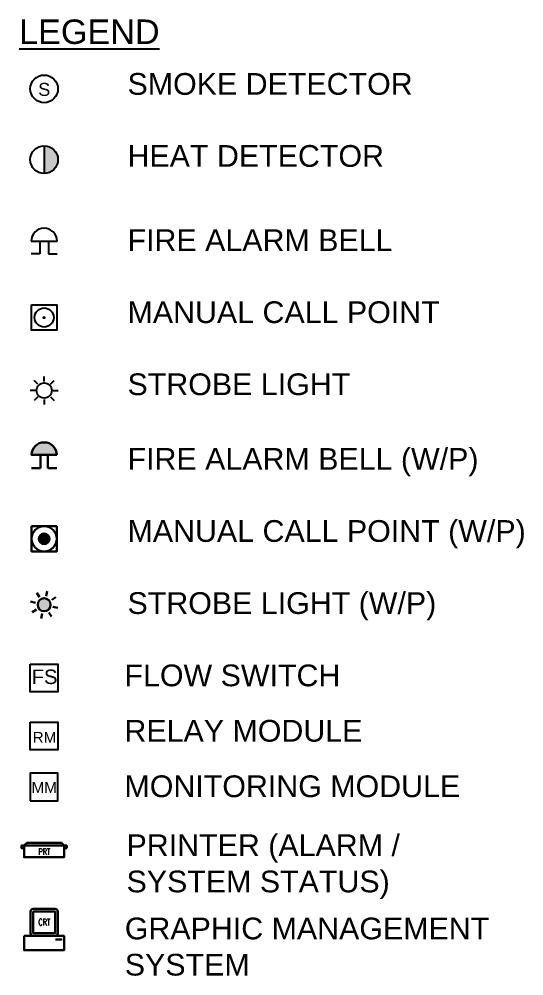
# Model space of a CAD drawing. Header units: millimetres. Extents: x 71430 to 138625, y 8510 to 33475.
# Drawn here: x 129339 to 138625, y 8510 to 26122 of the extents above; entities that cross this region are included whole.
import ezdxf
from ezdxf.enums import TextEntityAlignment as Align

# ---------------------------------------------------------------- set-up
doc = ezdxf.new("R2010")
doc.units = ezdxf.units.MM
doc.linetypes.add('IMPORT-FIRE_ALARM', pattern=[0])
doc.layers.add('M-_FIREALAM_E-', color=1, linetype='IMPORT-FIRE_ALARM', lineweight=30)
for name, color, linetype in [('M-_FIREHEAT_E-', 1, 'Continuous'), ('M-_FIRESMOKE_E-', 1, 'Continuous'), ('M-FIRE----_E-', 12, 'Continuous'), ('M-FIRE----_E- @ 1', 12, 'Continuous')]:
    doc.layers.add(name, color=color, linetype=linetype)
doc.styles.add('simplex', font='simplex_.ttf', dxfattribs={"height": 600})
doc.styles.get("Standard").update_dxf_attribs({"font": 'arial.ttf'})

# ---------------------------------------------------------------- blocks, each defined once
blk = doc.blocks.new('HEAT')
at = {"layer": 'M-_FIREHEAT_E-'}
h = blk.add_hatch(color=256, dxfattribs=at)
h.dxf.hatch_style = 1
h.paths.add_polyline_path([(255, 0, 0.414214), (0, 255), (0, -255, 0.414214)])
blk.add_line((0, 255), (0, -255), dxfattribs=at)
blk.add_circle((0, 0), 255, dxfattribs=at)
blk = doc.blocks.new('SMOKE')
at = {"layer": 'M-_FIRESMOKE_E-'}
blk.add_circle((0, 0), 255, dxfattribs=at)
blk.add_text('S', height=240, dxfattribs=at).set_placement((-110, -130))
blk = doc.blocks.new('Call Point')
at = {"layer": 'M-FIRE----_E-'}
blk.add_lwpolyline([(-231, 463), (231, 463), (231, 0), (-231, 0)], close=True, dxfattribs=at)
for radius in [176, 13.1]:
    blk.add_circle((0, 231), radius, dxfattribs=at)
blk = doc.blocks.new('Alarm Bell')
at = {"layer": 'M-FIRE----_E-'}
for p, q in [((-238, 0), (238, 0)), ((79, 0), (79, -238)), ((-79, 0), (-79, -238)), ((-79, -238), (-238, -238)), ((79, -238), (238, -238))]:
    blk.add_line(p, q, dxfattribs=at)
blk.add_arc((0, -3), 238, 0.697, 179.303, dxfattribs=at)
blk = doc.blocks.new('*U13')
at = {"layer": 'M-FIRE----_E-'}
blk.add_line((-33, -33), (33, 33), dxfattribs=at)
blk = doc.blocks.new('*U12')
at = {"layer": 'M-FIRE----_E-', "color": 0, "linetype": 'ByBlock', "lineweight": -2, "transparency": 16777216}
for p, rotation in [((31455, 13607), 90), ((31604, 13669), 45), ((31393, 13458), 135), ((31815, 13458), 315.0000000000001), ((31455, 13309), 180), ((31604, 13247), 225.0000000000001), ((31753, 13309), 270)]:
    blk.add_blockref('*U13', p, dxfattribs=dict(at, rotation=rotation))
blk.add_blockref('*U13', (31753, 13607), dxfattribs=at)
blk = doc.blocks.new('Strobe Light')
at = {"layer": 'M-FIRE----_E-'}
blk.add_circle((0, 0), 140, dxfattribs=at)
blk.add_blockref('*U12', (-31604, -13458), dxfattribs=at)
blk = doc.blocks.new('NW_BELL_WP')
h = blk.add_hatch(color=0)
h.dxf.hatch_style = 1
h.paths.add_polyline_path([(314, 0, 1), (-295, 0)])
at = {"color": 0, "linetype": 'Continuous', "lineweight": -2}
for p, q in [((-82, 0), (-82, -320)), ((101, 0), (101, -320)), ((-82, -320), (-295, -320)), ((314, -320), (101, -320))]:
    blk.add_line(p, q, dxfattribs=at)
blk.add_lwpolyline([(314, 0, 1), (-295, 0)], format="xyb", close=True, dxfattribs=at)
blk = doc.blocks.new('NW_MCP_WP')
h = blk.add_hatch(color=0)
h.dxf.hatch_style = 1
h.paths.add_polyline_path([(129, 0, 1), (-129, 0, 1)])
at = {"color": 0, "linetype": 'Continuous', "lineweight": -2, "elevation": 0}
blk.add_lwpolyline([(-305, 305), (-305, -305), (305, -305), (305, 305)], close=True, dxfattribs=at)
at = {"color": 0, "linetype": 'Continuous', "lineweight": -2}
blk.add_circle((0, 0), 305, dxfattribs=at)
blk.add_circle((0, 0), 129)
blk = doc.blocks.new('NW_STROBE_WP')
h = blk.add_hatch(color=0)
h.dxf.hatch_style = 1
h.paths.add_polyline_path([(210, 0, 1), (-210, 0, 1)])
at = {"color": 0, "linetype": 'Continuous', "lineweight": -2}
for p, q in [((-321, 321), (-206, 206)), ((0, 454), (0, 292)), ((321, 321), (206, 206)), ((292, 0), (454, 0)), ((-454, 0), (-292, 0)), ((-206, -206), (-321, -321)), ((0, -292), (0, -454)), ((206, -206), (321, -321))]:
    blk.add_line(p, q, dxfattribs=at)
blk.add_circle((0, 0), 210, dxfattribs=at)
blk = doc.blocks.new('FLOWSWITCH')
blk.add_lwpolyline([(-135004, -31894), (-134495, -31894), (-134495, -32403), (-135004, -32403)], close=True)
blk.add_text('FS', height=266.5).set_placement((-134979, -32260))
blk = doc.blocks.new('MODULE (MM)')
blk.add_lwpolyline([(-196235, -34843), (-195726, -34843), (-195726, -34333), (-196235, -34333)], close=True)
blk.add_text('MM', height=200).set_placement((-196211, -34696))
blk = doc.blocks.new('RELAY (RM)')
blk.add_lwpolyline([(-147676, -31786), (-147166, -31786), (-147166, -32296), (-147676, -32296)], close=True)
blk.add_text('RM', height=200).set_placement((-147631, -32165))
blk = doc.blocks.new('fire0412')
at = {"color": 0, "linetype": 'Continuous', "lineweight": -2}
blk.add_line((334, 200), (210, 200), dxfattribs=at)
blk.add_lwpolyline([(-200, 764), (200, 764, -0.414214), (250, 714), (250, 314, -0.414214), (200, 264), (-200, 264, -0.414214), (-250, 314), (-250, 714, -0.414214)], format="xyb", close=True, dxfattribs=at)
for points in [[(-200, 714), (200, 714), (200, 314), (-200, 314)], [(-368, 264), (368, 264), (368, 0), (-368, 0)]]:
    blk.add_lwpolyline(points, close=True, dxfattribs=at)
at = {"color": 7, "linetype": 'Continuous', "lineweight": 18, "style": 'simplex', "width": 0.6}
blk.add_text('CRT', height=120, dxfattribs=at).set_placement((3, 459), align=Align.CENTER)
blk = doc.blocks.new('fire0413')
at = {"color": 0, "linetype": 'Continuous', "lineweight": -2}
for p, q in [((-368, 214), (-318, 264)), ((-318, 264), (318, 264)), ((368, 214), (318, 264))]:
    blk.add_line(p, q, dxfattribs=at)
for points in [[(-368, 166), (-416, 166), (-416, 214), (-368, 214)], [(-368, 214), (368, 214), (368, 0), (-368, 0)], [(416, 166), (368, 166), (368, 214), (416, 214)]]:
    blk.add_lwpolyline(points, close=True, dxfattribs=at)
at = {"color": 7, "linetype": 'Continuous', "lineweight": 18, "style": 'simplex', "width": 0.6}
blk.add_text('PRT', height=120, dxfattribs=at).set_placement((3, 41), align=Align.CENTER)

msp = doc.modelspace()

# ---------------------------------------------------------------- block references
at = {"layer": 'M-_FIREALAM_E-', "xscale": 0.7592566146075311, "yscale": 0.7592566146075311, "zscale": 0.7592566146075311}
for name, p in [('NW_BELL_WP', (129792, 18100)), ('NW_MCP_WP', (129799, 16556))]:
    msp.add_blockref(name, p, dxfattribs=at)
at = {"layer": 'M-_FIREALAM_E-', "xscale": 0.5669052631511349, "yscale": 0.5669052631511349, "zscale": 0.5669052631511349, "rotation": 122.156905543969}
msp.add_blockref('NW_STROBE_WP', (129799, 15341), dxfattribs=at)
at = {"layer": 'M-_FIREALAM_E-'}
for name, p in [('fire0413', (129799, 10694)), ('fire0412', (129799, 8980))]:
    msp.add_blockref(name, p, dxfattribs=at)
at = {"layer": 'M-_FIREHEAT_E-'}
msp.add_blockref('HEAT', (129799, 23536), dxfattribs=at)
at = {"layer": 'M-_FIRESMOKE_E-'}
msp.add_blockref('SMOKE', (129799, 24838), dxfattribs=at)
at = {"layer": 'M-FIRE----_E-'}
for name, p in [('Strobe Light', (129799, 19285)), ('FLOWSWITCH', (264548, 46142)), ('RELAY (RM)', (277220, 44965)), ('MODULE (MM)', (325779, 46572))]:
    msp.add_blockref(name, p, dxfattribs=at)
at = {"layer": 'M-FIRE----_E- @ 1'}
for name, p in [('Alarm Bell', (129799, 22037)), ('Call Point', (129799, 20398))]:
    msp.add_blockref(name, p, dxfattribs=at)

# ---------------------------------------------------------------- texts
for s, height, p in [('%%ULEGEND', 450, (129339, 25665)), ('SMOKE DETECTOR', 400, (131333, 24729)), ('HEAT DETECTOR', 400, (131333, 23403)), ('FIRE ALARM BELL', 400, (131333, 21853)), ('MANUAL CALL POINT', 400, (131333, 20527)), ('STROBE LIGHT', 400, (131333, 19200)), ('FIRE ALARM BELL (W/P)', 400, (131333, 17826)), ('MANUAL CALL POINT (W/P)', 400, (131333, 16499)), ('STROBE LIGHT (W/P)', 400, (131333, 15172)), ('FLOW SWITCH', 400, (131277, 13841)), ('RELAY MODULE', 400, (131277, 12821)), ('MONITORING MODULE ', 400, (131277, 11800))]:
    msp.add_text(s, height=height).set_placement(p)
at = {"char_height": 400, "attachment_point": 1}
for s, insert, width in [('PRINTER (ALARM / \\PSYSTEM STATUS)', (131315, 11114), 10078.52), ('GRAPHIC MANAGEMENT \\PSYSTEM', (131283, 9582), 14384.53)]:
    msp.add_mtext(s, dxfattribs=dict(at, insert=insert, width=width))

doc.saveas('drawing.dxf')
